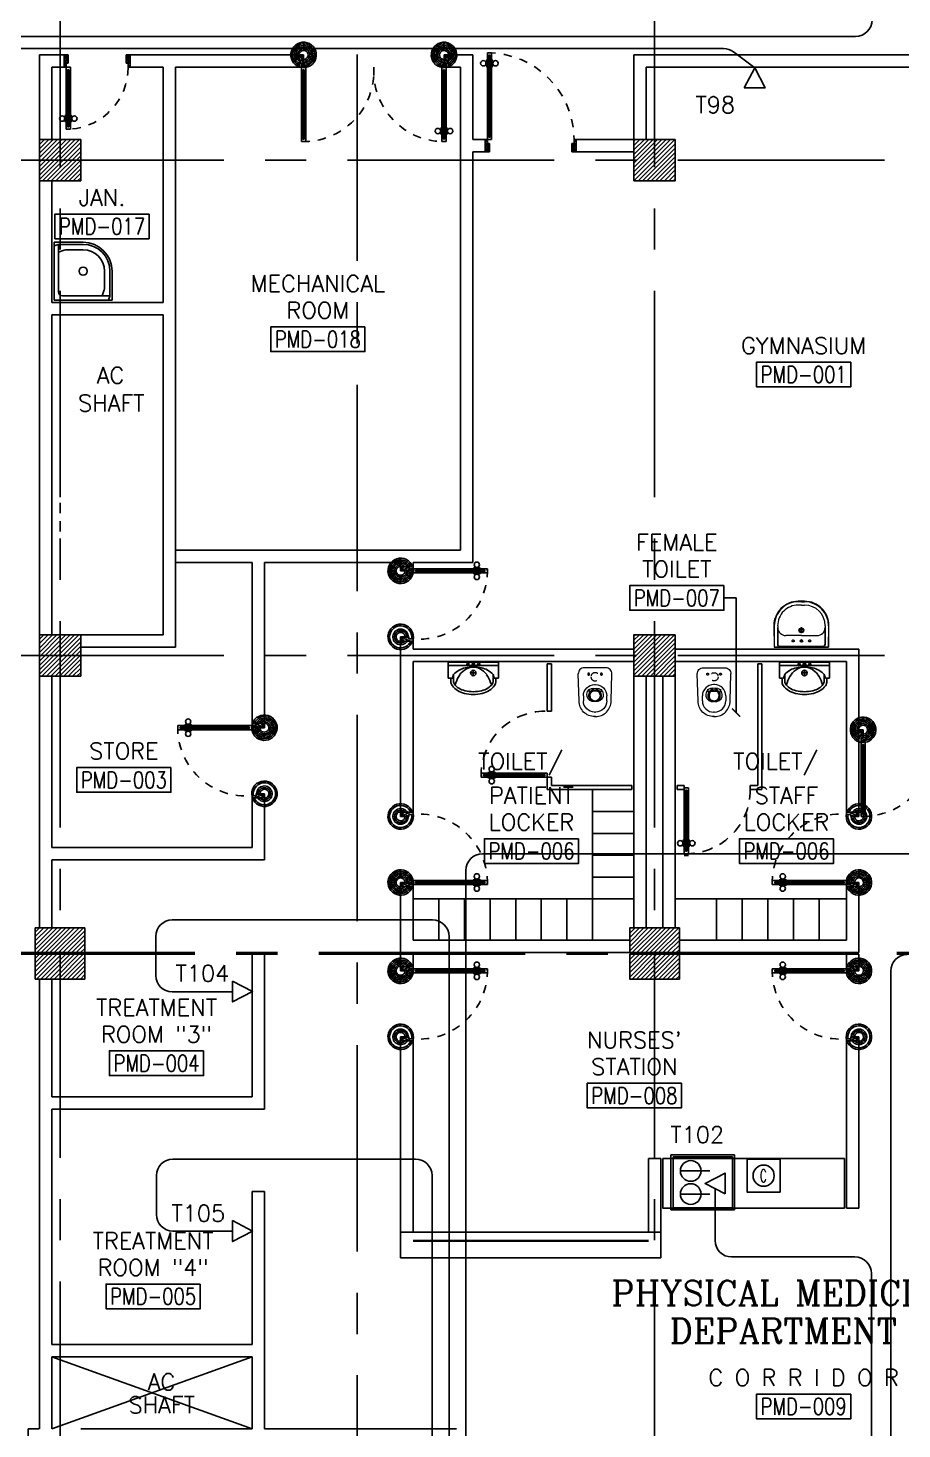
# Model space of a CAD drawing. Extents: x 0.8 to 94.1, y -6.1 to 84.2.
# Drawn here: x 67.01 to 77.59, y 34.72 to 51.69 of the extents above; entities that cross this region are included whole.
import ezdxf
from ezdxf.enums import TextEntityAlignment as Align

# ---------------------------------------------------------------- set-up
doc = ezdxf.new("R2010")
doc.units = 0
doc.header["$MEASUREMENT"] = 0
for name, pattern in [('CENTERX2', [4, 2.5, -0.5, 0.5, -0.5]), ('DASHED', [0.75, 0.5, -0.25]), ('HIDDEN', [0.375, 0.25, -0.125]), ('HIDDEN2', [0.1875, 0.125, -0.0625])]:
    doc.linetypes.add(name, pattern=pattern)
doc.layers.get('0').update_dxf_attribs({"color": 11, "linetype": 'CONTINUOUS'})
for name, color, linetype in [('AXES', 11, 'CENTERX2'), ('COL', 11, 'CONTINUOUS'), ('COUNTER', 11, 'CONTINUOUS'), ('DOOR', 11, 'CONTINUOUS'), ('E-CO', 6, 'CONTINUOUS'), ('E-TEL', 4, 'CONTINUOUS'), ('E-TEXT', 2, 'CONTINUOUS'), ('E-WIRE', 4, 'CONTINUOUS'), ('FIX', 11, 'CONTINUOUS'), ('HAT', 11, 'CONTINUOUS'), ('HIDDEN', 11, 'HIDDEN2'), ('Locker', 11, 'CONTINUOUS'), ('PART', 11, 'CONTINUOUS'), ('RM-BOX', 11, 'CONTINUOUS'), ('RM-IND', 11, 'CONTINUOUS'), ('RM-NAME', 11, 'CONTINUOUS'), ('RM-NO', 11, 'CONTINUOUS'), ('SHAFT', 11, 'CONTINUOUS'), ('SUNI-FUR', 11, 'CONTINUOUS'), ('TEXT', 11, 'CONTINUOUS'), ('WALL', 11, 'CONTINUOUS')]:
    doc.layers.add(name, color=color, linetype=linetype)
doc.styles.add('ROMANC', font='romanc', dxfattribs={"height": 0.1})
doc.styles.add('ROMANS', font='ROMANS.shx', dxfattribs={"width": 0.6})
doc.styles.get("Standard").update_dxf_attribs({"font": 'TXT.shx'})
doc.dimstyles.new('STANDARD in', dxfattribs={"dimtxt": 0.2, "dimasz": 0.1, "dimexe": 0.07, "dimexo": 0.05, "dimgap": 0.1, "dimtad": 1, "dimdec": 0, "dimlfac": 1000, "dimzin": 0, "dimdsep": 46, "dimtxsty": 'ROMANS', "dimblk": 'ARCHTICK', "dimcen": 0.05, "dimdle": 0.05, "dimclrd": 7, "dimclre": 7, "dimclrt": 2, "dimadec": 0, "dimazin": 0, "dimtfac": 1, "dimtdec": 0, "dimtmove": 2, "dimatfit": 3, "dimldrblk": 'ARCHTICK', "dimfxl": 0, "dimtolj": 1, "dimtzin": 0, "dimarcsym": 0})
pattern_1 = [(45, (-386.028534, 1.958326), (-0.0265165043, 0.0265165043), [])]

# ---------------------------------------------------------------- blocks, each defined once
blk = doc.blocks.new('DOOR90')
at = {"layer": 'DOOR', "color": 7, "linetype": 'ByBlock'}
for p, q in [((-150, 0), (0, 0)), ((-150, 0), (-150, -25)), ((0, -50), (-114, 0)), ((0, -50), (-40, 0)), ((0, -50), (0, 0)), ((-1000, -25), (-1050, -25)), ((-1050, -75), (-1050, -25)), ((-1050, -25), (-1050, -75)), ((-1000, -75), (-1050, -75)), ((-1000, -42), (-1020, -42)), ((-1020, -42), (-1020, -58)), ((-1000, -58), (-1020, -58)), ((-1000, -25), (-1000, -42)), ((-1000, -58), (-1000, -75)), ((-878, -18), (-968, -18)), ((-968, -25), (-968, -18)), ((-968, -75), (-968, -82)), ((-878, -82), (-968, -82)), ((-955, -9), (-890, -9)), ((-955, -18), (-955, -9)), ((-955, -18), (-890, -18)), ((-955, -82), (-890, -82)), ((-955, -82), (-955, -91)), ((-955, -91), (-890, -91)), ((-890, -18), (-890, -9)), ((-890, -82), (-890, -91)), ((-878, -25), (-878, -18)), ((-878, -75), (-878, -82)), ((-200, -25), (-150, -25)), ((-200, -42), (-200, -25)), ((-180, -42), (-200, -42)), ((-200, -58), (-180, -58)), ((-200, -75), (-200, -58)), ((-150, -75), (-200, -75)), ((-180, -58), (-180, -42)), ((-150, -25), (-100, -25)), ((-150, -75), (-150, -25)), ((-100, -25), (-100, -50)), ((0, -50), (-100, -37)), ((-100, -50), (0, -50)), ((-150, -875), (-100, -875)), ((-150, -900), (-150, -875)), ((-150, -900), (0, -900)), ((0, -900), (-150, -900)), ((0, -850), (-114, -900)), ((-100, -875), (-100, -850)), ((0, -850), (-100, -863)), ((-100, -850), (0, -850)), ((0, -850), (-40, -900)), ((0, -850), (0, -900))]:
    blk.add_line(p, q, dxfattribs=at)
at = {"layer": 'DOOR', "linetype": 'ByBlock'}
for p, q in [((-200, -25), (-1000, -25)), ((-200, -42), (-1000, -42)), ((-200, -58), (-1000, -58)), ((-1000, -75), (-200, -75))]:
    blk.add_line(p, q, dxfattribs=at)
at = {"layer": 'DOOR', "color": 7, "linetype": 'ByBlock'}
for centre in [(-923, 24), (-923, -124)]:
    blk.add_circle(centre, 32.4, dxfattribs=at)
for centre, radius, start, end in [((0, -50), 154, 161.1053, 166.2858), ((0, -50), 94.4, 148.0182, 180), ((0, -50), 134, 158.1598, 169.28), ((0, -50), 114, 154.0838, 167.3774), ((0, -50), 74.4, 137.7764, 180), ((0, -50), 54.4, 113.2074, 180), ((0, -50), 34.4, 90, 180), ((0, -50), 14.4, 90, 180), ((0, -850), 154, 193.7142, 198.8947), ((0, -850), 134, 190.72, 201.8402), ((0, -850), 94.4, 180, 211.9818), ((0, -850), 74.4, 180, 222.2236), ((0, -850), 54.4, 180, 246.7926), ((0, -850), 34.4, 180, 270), ((0, -850), 14.4, 180, 270)]:
    blk.add_arc(centre, radius, start, end, dxfattribs=at)
at = {"layer": 'DOOR', "linetype": 'HIDDEN', "ltscale": 0.5}
blk.add_arc((-222, -50), 828, 178.2701, 275.003, dxfattribs=at)
blk = doc.blocks.new('RM1')
at = {"layer": 'RM-BOX'}
blk.add_lwpolyline([(570, -200), (-570, -200), (-570, -500), (570, -500)], close=True, dxfattribs=at)
at = {"layer": 'RM-NAME', "style": 'ROMANS'}
for tag, p in [('ROOMNAME1', (0, 324)), ('ROOMNAME2', (0, 0))]:
    blk.add_attdef(tag, text='', height=200, dxfattribs=at).set_placement(p, align=Align.MIDDLE)
at = {"layer": 'RM-NO', "style": 'ROMANS', "width": 0.8}
blk.add_attdef('ROOMNO', text='', height=200, dxfattribs=at).set_placement((0, -350), align=Align.MIDDLE)
blk = doc.blocks.new('JAN-001')
for p, q in [((730, -30), (30, -30)), ((30, -30), (30, -730)), ((80, -130), (80, -705)), ((705, -80), (130, -80)), ((610, -80), (635, -152)), ((688, -30), (704, -76)), ((705, -380), (705, -84)), ((730, -380), (730, -30)), ((640, -380), (640, -184)), ((80, -610), (152, -635)), ((184, -640), (380, -640)), ((30, -688), (76, -704)), ((30, -730), (380, -730)), ((84, -705), (380, -705))]:
    blk.add_line(p, q)
blk.add_circle((380, -380), 50)
for centre, radius, start, end in [((130, -130), 50, 90, 180), ((540, -184), 100, 0, 19.0039), ((680, -84), 25, 0, 19.0039), ((380, -380), 350, 270, 0), ((380, -380), 325, 270, 0), ((380, -380), 260, 270, 0), ((184, -540), 100, 250.9961, 270), ((84, -680), 25, 250.9961, 270)]:
    blk.add_arc(centre, radius, start, end)
blk = doc.blocks.new('COL50')
at = {"layer": 'COL'}
blk.add_lwpolyline([(-250, 250), (-250, -250), (250, -250), (250, 250)], close=True, dxfattribs=at)
blk = doc.blocks.new('*X76')
at = {"color": 0}
for p, q in [((238729, 41923), (239206, 42401)), ((238729, 41976), (239153, 42401)), ((238729, 42029), (239100, 42401)), ((238729, 42082), (239047, 42401)), ((238729, 42135), (238994, 42401)), ((238729, 42188), (238941, 42401)), ((238729, 42241), (238888, 42401)), ((238729, 42294), (238835, 42401)), ((238729, 42347), (238782, 42401)), ((238760, 41901), (239229, 42370)), ((238813, 41901), (239229, 42317)), ((238866, 41901), (239229, 42264)), ((238919, 41901), (239229, 42211)), ((238972, 41901), (239229, 42158)), ((239025, 41901), (239229, 42105)), ((239078, 41901), (239229, 42052)), ((239131, 41901), (239229, 41999)), ((239184, 41901), (239229, 41946))]:
    blk.add_line(p, q, dxfattribs=at)
blk = doc.blocks.new('*X75')
at = {"color": 0}
for p, q in [((238729, 47916), (239214, 48401)), ((238729, 47969), (239161, 48401)), ((238729, 48022), (239108, 48401)), ((238729, 48075), (239055, 48401)), ((238729, 48128), (239002, 48401)), ((238729, 48181), (238949, 48401)), ((238729, 48234), (238896, 48401)), ((238729, 48287), (238843, 48401)), ((238729, 48340), (238790, 48401)), ((238729, 48393), (238736, 48401)), ((238767, 47901), (239229, 48363)), ((238820, 47901), (239229, 48310)), ((238873, 47901), (239229, 48257)), ((238926, 47901), (239229, 48204)), ((238979, 47901), (239229, 48151)), ((239032, 47901), (239229, 48098)), ((239085, 47901), (239229, 48045)), ((239138, 47901), (239229, 47992)), ((239191, 47901), (239229, 47938))]:
    blk.add_line(p, q, dxfattribs=at)
blk = doc.blocks.new('*X74')
at = {"color": 0}
for p, q in [((245929, 41911), (246419, 42401)), ((245929, 41964), (246366, 42401)), ((245929, 42017), (246313, 42401)), ((245929, 42070), (246260, 42401)), ((245929, 42123), (246207, 42401)), ((245929, 42176), (246154, 42401)), ((245929, 42229), (246101, 42401)), ((245929, 42282), (246048, 42401)), ((245929, 42335), (245995, 42401)), ((245929, 42388), (245942, 42401)), ((245972, 41901), (246429, 42358)), ((246025, 41901), (246429, 42305)), ((246078, 41901), (246429, 42251)), ((246131, 41901), (246429, 42198)), ((246184, 41901), (246429, 42145)), ((246237, 41901), (246429, 42092)), ((246290, 41901), (246429, 42039)), ((246343, 41901), (246429, 41986)), ((246396, 41901), (246429, 41933))]:
    blk.add_line(p, q, dxfattribs=at)
blk = doc.blocks.new('WC')
at = {"layer": 'FIX', "lineweight": 20}
for p, q in [((339, 5), (339, -5)), ((395, 76), (490, 60)), ((475, 141), (538, 141)), ((534, 24), (540, 0)), ((540, 0), (534, -24)), ((674, 5), (674, -5)), ((490, -60), (395, -76)), ((538, -141), (475, -141)), ((213, -204), (210, -204))]:
    blk.add_line(p, q, dxfattribs=at)
at = {"layer": 'FIX', "linetype": 'Continuous', "lineweight": 20}
blk.add_line((420, -47), (420, 45), dxfattribs=at)
at = {"layer": 'FIX', "lineweight": 20}
for points in [[(210, -204, -0.414214), (137, -131), (137, 0), (137, 131, -0.414214), (210, 204)], [(727, -5), (727, 5, 0.414214), (538, 194), (210, 204)], [(727, 5), (727, -5, -0.414214), (538, -194), (210, -204)]]:
    blk.add_lwpolyline(points, format="xyb", dxfattribs=at)
at = {"layer": 'FIX', "linetype": 'HIDDEN2', "lineweight": 20, "ltscale": 0.3}
blk.add_circle((245, 0), 49.8, dxfattribs=at)
at = {"layer": 'FIX', "linetype": 'HIDDEN', "lineweight": 20, "ltscale": 0.05}
for centre in [(213, 78), (213, -77)]:
    blk.add_circle(centre, 11.6, dxfattribs=at)
at = {"layer": 'FIX', "lineweight": 20}
for centre, radius, start, end in [((475, 5), 136, 90, 180), ((464, -18), 82, 51.0758, 71.504), ((473, -7), 68.2, 27.1532, 51.0758), ((538, 5), 136, 360, 90), ((475, -5), 136, 180, 270), ((464, 18), 82, 288.496, 308.9242), ((473, 7), 68.2, 308.9242, 332.8468), ((538, -5), 136, 270, 0)]:
    blk.add_arc(centre, radius, start, end, dxfattribs=at)
at = {"layer": 'FIX', "linetype": 'Continuous', "lineweight": 20}
for centre, start, end in [((443, 46), 88.3879, 182.3338), ((442, -46), 177.6662, 271.6121)]:
    blk.add_arc(centre, 22.3, start, end, dxfattribs=at)
blk = doc.blocks.new('A$C272A55A0')
at = {"layer": 'DOOR', "color": 0, "linetype": 'ByBlock'}
for p, q in [((0, 900), (0, 1050)), ((50, 1050), (0, 1050)), ((50, 950), (50, 1050)), ((1750, 950), (1750, 1050)), ((1750, 1050), (1800, 1050)), ((1800, 1050), (1800, 900)), ((0, 900), (25, 900)), ((25, 950), (50, 950)), ((25, 900), (25, 950)), ((75, 900), (25, 900)), ((25, 850), (25, 900)), ((42, 850), (25, 850)), ((58, 870), (42, 870)), ((42, 870), (42, 850)), ((58, 850), (58, 870)), ((75, 850), (58, 850)), ((75, 900), (75, 850)), ((1725, 900), (1775, 900)), ((1725, 900), (1725, 850)), ((1725, 850), (1742, 850)), ((1742, 870), (1758, 870)), ((1742, 850), (1742, 870)), ((1775, 950), (1750, 950)), ((1758, 870), (1758, 850)), ((1758, 850), (1775, 850)), ((1775, 900), (1775, 950)), ((1800, 900), (1775, 900)), ((1775, 850), (1775, 900)), ((1725, 173), (1718, 173)), ((1718, 173), (1718, 83)), ((1775, 173), (1782, 173)), ((1782, 173), (1782, 83)), ((25, 50), (42, 50)), ((25, 50), (25, 0)), ((25, 0), (75, 0)), ((75, 0), (25, 0)), ((42, 50), (42, 30)), ((42, 30), (58, 30)), ((58, 50), (75, 50)), ((58, 50), (58, 30)), ((75, 50), (75, 0)), ((1718, 160), (1709, 160)), ((1709, 95), (1709, 160)), ((1718, 95), (1709, 95)), ((1718, 95), (1718, 160)), ((1725, 83), (1718, 83)), ((1742, 50), (1725, 50)), ((1725, 50), (1725, 0)), ((1775, 0), (1725, 0)), ((1725, 0), (1775, 0)), ((1742, 50), (1742, 30)), ((1758, 30), (1742, 30)), ((1775, 50), (1758, 50)), ((1758, 50), (1758, 30)), ((1775, 83), (1782, 83)), ((1775, 50), (1775, 0)), ((1782, 160), (1791, 160)), ((1782, 95), (1782, 160)), ((1782, 95), (1791, 95)), ((1791, 95), (1791, 160))]:
    blk.add_line(p, q, dxfattribs=at)
at = {"layer": 'DOOR', "color": 9, "linetype": 'ByBlock'}
for p, q in [((50, 1050), (0, 1010)), ((50, 1050), (0, 937)), ((50, 1050), (37, 950)), ((1750, 1050), (1800, 1010)), ((1750, 1050), (1800, 937)), ((1750, 1050), (1763, 950))]:
    blk.add_line(p, q, dxfattribs=at)
at = {"layer": 'DOOR', "linetype": 'ByBlock'}
for p, q in [((25, 850), (25, 50)), ((42, 850), (42, 50)), ((58, 850), (58, 50)), ((75, 50), (75, 850)), ((1725, 50), (1725, 850)), ((1742, 850), (1742, 50)), ((1758, 850), (1758, 50)), ((1775, 850), (1775, 50))]:
    blk.add_line(p, q, dxfattribs=at)
at = {"layer": 'DOOR', "color": 0, "linetype": 'ByBlock'}
for centre in [(1676, 128), (1824, 128)]:
    blk.add_circle(centre, 32.4, dxfattribs=at)
at = {"layer": 'DOOR', "color": 9, "linetype": 'ByBlock'}
for centre, radius, start, end in [((50, 1050), 54.4, 203.2074, 270), ((50, 1050), 34.4, 180, 270), ((50, 1050), 14.4, 180, 270), ((1750, 1050), 14.4, 270, 0), ((1750, 1050), 34.4, 270, 0), ((1750, 1050), 54.4, 270, 336.7926), ((50, 1050), 74.4, 227.7764, 270), ((50, 1050), 94.4, 238.0182, 270), ((50, 1050), 114, 244.0838, 257.3774), ((50, 1050), 134, 248.1598, 259.28), ((50, 1050), 154, 251.1053, 256.2858), ((1750, 1050), 74.4, 270, 312.2236), ((1750, 1050), 94.4, 270, 301.9818), ((1750, 1050), 114, 282.6226, 295.9162), ((1750, 1050), 134, 280.72, 291.8402), ((1750, 1050), 154, 283.7142, 288.8947)]:
    blk.add_arc(centre, radius, start, end, dxfattribs=at)
at = {"layer": 'DOOR', "linetype": 'HIDDEN', "ltscale": 0.5}
for centre, start, end in [((50, 851), 268.3174, 3.2965), ((1750, 851), 176.7035, 271.6826)]:
    blk.add_arc(centre, 851, start, end, dxfattribs=at)
at = {"layer": 'WALL', "linetype": 'ByBlock'}
blk.add_line((1800, 900), (1800, 1050), dxfattribs=at)
blk = doc.blocks.new('*X71')
at = {"color": 0}
for p, q in [((245926, 47901), (246426, 48401)), ((245929, 47956), (246373, 48401)), ((245929, 48009), (246320, 48401)), ((245929, 48062), (246267, 48401)), ((245929, 48115), (246214, 48401)), ((245929, 48168), (246161, 48401)), ((245929, 48221), (246108, 48401)), ((245929, 48275), (246055, 48401)), ((245929, 48328), (246002, 48401)), ((245929, 48381), (245949, 48401)), ((245979, 47901), (246429, 48350)), ((246032, 47901), (246429, 48297)), ((246085, 47901), (246429, 48244)), ((246138, 47901), (246429, 48191)), ((246191, 47901), (246429, 48138)), ((246244, 47901), (246429, 48085)), ((246297, 47901), (246429, 48032)), ((246351, 47901), (246429, 47979)), ((246404, 47901), (246429, 47926))]:
    blk.add_line(p, q, dxfattribs=at)
blk = doc.blocks.new('LAV-003')
at = {"layer": 'FIX', "linetype": 'ByBlock'}
blk.add_line((-328, -25), (328, -25), dxfattribs=at)
at = {"layer": 'FIX', "linetype": 'Continuous', "lineweight": 20}
for p, q in [((-328, -285), (-328, -25)), ((0, -165), (-187, -165)), ((0, -165), (187, -165)), ((328, -285), (328, -25)), ((-288, -285), (-288, -265)), ((287, -285), (287, -265)), ((0, -535), (-38, -535)), ((0, -575), (-38, -575)), ((0, -535), (38, -535)), ((0, -575), (38, -575))]:
    blk.add_line(p, q, dxfattribs=at)
at = {"layer": 'FIX', "linetype": 'ByBlock', "ltscale": 0.3}
for p, q in [((-288, -265), (-288, -60)), ((0, -35), (-262, -35)), ((0, -35), (262, -35)), ((287, -265), (287, -60))]:
    blk.add_line(p, q, dxfattribs=at)
at = {"layer": 'FIX', "lineweight": 20}
for p, q in [((-16, -101), (15, -101)), ((0, -85), (0, -116))]:
    blk.add_line(p, q, dxfattribs=at)
at = {"layer": 'FIX', "linetype": 'DASHED', "lineweight": 20, "ltscale": 0.04}
for p, q in [((-36, -230), (37, -230)), ((0, -194), (0, -266))]:
    blk.add_line(p, q, dxfattribs=at)
at = {"layer": 'FIX', "linetype": 'Continuous', "lineweight": 20}
blk.add_lwpolyline([(295, -25), (0, -25), (-328, -25), (-334, -285, 0.414214), (-38, -582), (0, -582), (38, -582, 0.414214), (334, -285), (328, -25), (0, -25)], format="xyb", dxfattribs=at)
at = {"layer": 'FIX', "linetype": 'HIDDEN', "lineweight": 20, "ltscale": 0.05}
for centre in [(-100, -101), (100, -101)]:
    blk.add_circle(centre, 12.4, dxfattribs=at)
at = {"layer": 'FIX', "lineweight": 20}
for centre, radius in [((0, -101), 15.5), ((0, -230), 29.5), ((0, -230), 22.5)]:
    blk.add_circle(centre, radius, dxfattribs=at)
at = {"layer": 'FIX', "linetype": 'ByBlock', "ltscale": 0.3}
for centre, start, end in [((-262, -60), 90, 180), ((262, -60), 0, 90)]:
    blk.add_arc(centre, 25, start, end, dxfattribs=at)
at = {"layer": 'FIX', "linetype": 'Continuous', "lineweight": 20}
for centre, radius, start, end in [((-187, -265), 100, 90, 180), ((187, -265), 100, 0, 90), ((-38, -285), 290, 180, 270), ((-38, -285), 250, 180, 270), ((38, -285), 290, 270, 0), ((38, -285), 250, 270, 0)]:
    blk.add_arc(centre, radius, start, end, dxfattribs=at)
blk = doc.blocks.new('DOOR110')
at = {"layer": 'DOOR', "color": 7, "linetype": 'ByBlock'}
for p, q in [((-150, 0), (-150, -25)), ((-150, 0), (0, 0)), ((0, -50), (-114, 0)), ((0, -50), (-40, 0)), ((0, -50), (0, 0)), ((-1200, -25), (-1200, -75)), ((-1200, -75), (-1200, -25)), ((-1150, -25), (-1200, -25)), ((-1150, -75), (-1200, -75)), ((-1170, -42), (-1170, -58)), ((-1150, -42), (-1170, -42)), ((-1150, -58), (-1170, -58)), ((-1150, -25), (-1150, -42)), ((-1150, -58), (-1150, -75)), ((-1118, -25), (-1118, -18)), ((-1028, -18), (-1118, -18)), ((-1118, -75), (-1118, -82)), ((-1028, -82), (-1118, -82)), ((-1105, -18), (-1105, -9)), ((-1105, -9), (-1040, -9)), ((-1105, -18), (-1040, -18)), ((-1105, -82), (-1105, -91)), ((-1105, -82), (-1040, -82)), ((-1105, -91), (-1040, -91)), ((-1040, -18), (-1040, -9)), ((-1040, -82), (-1040, -91)), ((-1028, -25), (-1028, -18)), ((-1028, -75), (-1028, -82)), ((-200, -42), (-200, -25)), ((-200, -25), (-150, -25)), ((-180, -42), (-200, -42)), ((-200, -75), (-200, -58)), ((-200, -58), (-180, -58)), ((-150, -75), (-200, -75)), ((-180, -58), (-180, -42)), ((-150, -75), (-150, -25)), ((-150, -25), (-100, -25)), ((-100, -25), (-100, -50)), ((0, -50), (-100, -37)), ((-100, -50), (0, -50)), ((-150, -1075), (-100, -1075)), ((-150, -1100), (-150, -1075)), ((-150, -1100), (0, -1100)), ((0, -1100), (-150, -1100)), ((0, -1050), (-114, -1100)), ((-100, -1075), (-100, -1050)), ((0, -1050), (-100, -1063)), ((-100, -1050), (0, -1050)), ((0, -1050), (-40, -1100)), ((0, -1050), (0, -1100))]:
    blk.add_line(p, q, dxfattribs=at)
at = {"layer": 'DOOR', "linetype": 'ByBlock'}
for p, q in [((-200, -25), (-1150, -25)), ((-200, -42), (-1150, -42)), ((-200, -58), (-1150, -58)), ((-1150, -75), (-200, -75))]:
    blk.add_line(p, q, dxfattribs=at)
at = {"layer": 'DOOR', "color": 7, "linetype": 'ByBlock'}
for centre in [(-1073, 24), (-1073, -124)]:
    blk.add_circle(centre, 32.4, dxfattribs=at)
for centre, radius, start, end in [((0, -50), 154, 161.1053, 166.2858), ((0, -50), 94.4, 148.0182, 180), ((0, -50), 134, 158.1598, 169.28), ((0, -50), 114, 154.0838, 167.3774), ((0, -50), 74.4, 137.7764, 180), ((0, -50), 54.4, 113.2074, 180), ((0, -50), 34.4, 90, 180), ((0, -50), 14.4, 90, 180), ((0, -1050), 154, 193.7142, 198.8947), ((0, -1050), 134, 190.72, 201.8402), ((0, -1050), 94.4, 180, 211.9818), ((0, -1050), 74.4, 180, 222.2236), ((0, -1050), 54.4, 180, 246.7926), ((0, -1050), 34.4, 180, 270), ((0, -1050), 14.4, 180, 270)]:
    blk.add_arc(centre, radius, start, end, dxfattribs=at)
at = {"layer": 'DOOR', "linetype": 'HIDDEN', "ltscale": 0.5}
blk.add_arc((-150, -25), 1050, 180, 270, dxfattribs=at)
blk = doc.blocks.new('DOOR80')
at = {"layer": 'DOOR', "color": 7, "linetype": 'ByBlock'}
for p, q in [((-150, 800), (0, 800)), ((-150, 800), (-150, 775)), ((0, 800), (-150, 800)), ((-150, 775), (-100, 775)), ((0, 750), (-114, 800)), ((-100, 775), (-100, 750)), ((0, 750), (-100, 763)), ((-100, 750), (0, 750)), ((0, 750), (-40, 800)), ((0, 750), (0, 800)), ((-850, 75), (-900, 75)), ((-900, 75), (-900, 25)), ((-900, 25), (-900, 75)), ((-850, 25), (-900, 25)), ((-850, 58), (-870, 58)), ((-870, 42), (-870, 58)), ((-850, 42), (-870, 42)), ((-850, 58), (-850, 75)), ((-850, 25), (-850, 42)), ((-727, 82), (-817, 82)), ((-817, 75), (-817, 82)), ((-817, 25), (-817, 18)), ((-727, 18), (-817, 18)), ((-805, 91), (-740, 91)), ((-805, 82), (-805, 91)), ((-805, 82), (-740, 82)), ((-805, 18), (-740, 18)), ((-805, 18), (-805, 9)), ((-805, 9), (-740, 9)), ((-740, 82), (-740, 91)), ((-740, 18), (-740, 9)), ((-727, 75), (-727, 82)), ((-727, 25), (-727, 18)), ((-150, 75), (-200, 75)), ((-200, 75), (-200, 58)), ((-200, 58), (-180, 58)), ((-180, 42), (-200, 42)), ((-200, 42), (-200, 25)), ((-200, 25), (-150, 25)), ((-180, 58), (-180, 42)), ((-150, 75), (-150, 25)), ((-150, 25), (-100, 25)), ((-150, 0), (-150, 25)), ((0, 0), (-150, 0)), ((0, 50), (-114, 0)), ((-100, 25), (-100, 50)), ((0, 50), (-100, 37)), ((-100, 50), (0, 50)), ((0, 50), (-40, 0)), ((0, 50), (0, 0))]:
    blk.add_line(p, q, dxfattribs=at)
at = {"layer": 'DOOR', "linetype": 'ByBlock'}
for p, q in [((-850, 75), (-200, 75)), ((-200, 58), (-850, 58)), ((-200, 42), (-850, 42)), ((-200, 25), (-850, 25))]:
    blk.add_line(p, q, dxfattribs=at)
at = {"layer": 'DOOR', "color": 7, "linetype": 'ByBlock'}
for centre in [(-772, 124), (-772, -24)]:
    blk.add_circle(centre, 32.4, dxfattribs=at)
at = {"layer": 'DOOR', "linetype": 'HIDDEN', "ltscale": 0.5}
blk.add_arc((-149, 23), 752, 90.0695, 176.0204, dxfattribs=at)
at = {"layer": 'DOOR', "color": 7, "linetype": 'ByBlock'}
for centre, radius, start, end in [((0, 750), 154, 161.1053, 166.2858), ((0, 750), 134, 158.1598, 169.28), ((0, 750), 94.4, 148.0182, 180), ((0, 750), 74.4, 137.7764, 180), ((0, 750), 54.4, 113.2074, 180), ((0, 750), 34.4, 90, 180), ((0, 750), 14.4, 90, 180), ((0, 50), 154, 193.7142, 198.8947), ((0, 50), 134, 190.72, 201.8402), ((0, 50), 114, 192.6226, 205.9162), ((0, 50), 94.4, 180, 211.9818), ((0, 50), 74.4, 180, 222.2236), ((0, 50), 54.4, 180, 246.7926), ((0, 50), 34.4, 180, 270), ((0, 50), 14.4, 180, 270)]:
    blk.add_arc(centre, radius, start, end, dxfattribs=at)
blk = doc.blocks.new('3')
at = {"layer": 'SUNI-FUR', "linetype": 'Continuous'}
for p, q in [((-0.304, 0), (-0.304, -0.192)), ((0.304, 0), (-0.304, 0)), ((0.304, -0.192), (0.304, 0)), ((0.304, -0.039), (-0.304, -0.039)), ((-0.254, -0.192), (-0.239, -0.15)), ((-0.239, -0.228), (-0.239, -0.15)), ((0.032, -0.13), (-0.032, -0.13)), ((0.016, -0.021), (-0.015, -0.021)), ((0, -0.005), (0, -0.037)), ((0, -0.098), (0, -0.162)), ((0.239, -0.15), (0.254, -0.192)), ((0.239, -0.15), (0.239, -0.228)), ((-0.304, -0.192), (-0.254, -0.192)), ((-0.271, -0.228), (-0.271, -0.192)), ((0.254, -0.192), (0.304, -0.192)), ((0.271, -0.192), (0.271, -0.228))]:
    blk.add_line(p, q, dxfattribs=at)
for centre, radius in [((-0.065, -0.021), 0.0124), ((0, -0.13), 0.0325), ((0, -0.021), 0.0155), ((0.065, -0.021), 0.0124)]:
    blk.add_circle(centre, radius, dxfattribs=at)
for centre, radius, start, end in [((-0.085, -0.267), 0.193, 117.0377, 142.6695), ((0.104, -0.343), 0.328, 144.0392, 163.2739), ((-0.028, -0.365), 0.307, 103.0865, 118.1878), ((0.054, -0.312), 0.27, 118.7422, 143.0578), ((-0.008, -0.528), 0.47, 89.0532, 100.9895), ((-0.012, -0.189), 0.13, 84.8536, 119.4454), ((0, -0.527), 0.469, 78.0637, 90), ((0.003, -0.228), 0.168, 61.4441, 91.1678), ((-0.04, -0.297), 0.25, 35.9608, 60.2764), ((0.034, -0.367), 0.306, 62.9623, 78.0637), ((-0.104, -0.343), 0.328, 16.7261, 35.9608), ((0.085, -0.267), 0.193, 37.3305, 62.9623), ((-0.191, -0.235), 0.0807, 174.5539, 214.673), ((-0.083, -0.16), 0.212, 214.673, 239.0867), ((-0.187, -0.234), 0.0525, 173.0893, 213.2084), ((-0.083, -0.16), 0.18, 214.673, 239.0867), ((0.204, -0.373), 0.433, 163.2739, 167.375), ((-0.035, -0.081), 0.272, 239.0867, 256.0699), ((0.035, -0.081), 0.272, 283.9301, 300.9133), ((0.089, -0.171), 0.167, 300.9133, 325.327), ((0.089, -0.171), 0.2, 300.9133, 325.327), ((-0.204, -0.373), 0.433, 12.7359, 16.7261), ((0.171, -0.228), 0.068, 325.327, 0), ((0.171, -0.228), 0.101, 325.327, 0), ((-0.035, -0.081), 0.305, 239.0867, 256.0699), ((0, 0.062), 0.452, 256.0699, 270), ((0, 0.062), 0.419, 256.0699, 270), ((0, 0.062), 0.419, 270, 283.9301), ((0, 0.062), 0.452, 270, 283.9301), ((0.035, -0.081), 0.305, 283.9301, 300.9133)]:
    blk.add_arc(centre, radius, start, end, dxfattribs=at)

msp = doc.modelspace()

# ---------------------------------------------------------------- hatches: boundary and pattern name
at = {"layer": 'HAT'}
h = msp.add_hatch(dxfattribs=at)
h.set_pattern_fill('ANSI31', color=256, scale=0.3, style=0)
h.set_pattern_definition(pattern_1)
h.paths.add_polyline_path([(67.3967, 40.4893), (67.3967, 40.7893), (67.6967, 40.7893), (67.6967, 40.4893)])
h.paths.add_polyline_path([(67.0967, 40.4893), (67.0967, 40.7893), (67.3967, 40.7893), (67.3967, 40.4893)])
h = msp.add_hatch(dxfattribs=at)
h.set_pattern_fill('ANSI31', color=256, scale=0.3, style=0)
h.set_pattern_definition(pattern_1)
h.paths.add_polyline_path([(74.5967, 40.7893), (74.5967, 40.4893), (74.2967, 40.4893), (74.2967, 40.7893)])
h.paths.add_polyline_path([(74.8967, 40.7893), (74.8967, 40.4893), (74.5967, 40.4893), (74.5967, 40.7893)])
h = msp.add_hatch(dxfattribs=at)
h.set_pattern_fill('ANSI31', color=256, scale=0.3, style=0)
h.set_pattern_definition(pattern_1)
h.paths.add_polyline_path([(67.3967, 40.1693), (67.3967, 40.4693), (67.6967, 40.4693), (67.6967, 40.1693)])
h.paths.add_polyline_path([(67.0967, 40.1693), (67.0967, 40.4693), (67.3967, 40.4693), (67.3967, 40.1693)])
h = msp.add_hatch(dxfattribs=at)
h.set_pattern_fill('ANSI31', color=256, scale=0.3, style=0)
h.set_pattern_definition(pattern_1)
h.paths.add_polyline_path([(74.5967, 40.4693), (74.5967, 40.1693), (74.2967, 40.1693), (74.2967, 40.4693)])
h.paths.add_polyline_path([(74.8967, 40.4693), (74.8967, 40.1693), (74.5967, 40.1693), (74.5967, 40.4693)])

# ---------------------------------------------------------------- linework, layer by layer
at = {"layer": 'AXES'}
for p, q in [((67.3967, 6.005), (67.3967, 83.5441)), ((74.5967, 6.005), (74.5967, 83.5441)), ((70.9967, 12.8693), (70.9967, 71.6893)), ((93.3795, 50.0893), (23.5567, 50.0893)), ((93.3795, 44.0893), (23.5567, 44.0893)), ((93.0295, 40.4893), (23.5567, 40.4893)), ((93.0295, 40.4693), (23.5567, 40.4693))]:
    msp.add_line(p, q, dxfattribs=at)
at = {"layer": 'COL'}
for points in [[(74.8467, 44.3393), (74.8467, 43.8393), (74.3467, 43.8393), (74.3467, 44.3393)], [(67.0967, 40.7893), (67.6967, 40.7893), (67.6967, 40.4893), (67.0967, 40.4893)], [(74.8967, 40.4893), (74.2967, 40.4893), (74.2967, 40.7893), (74.8967, 40.7893)], [(67.0967, 40.4693), (67.6967, 40.4693), (67.6967, 40.1693), (67.0967, 40.1693)], [(74.8967, 40.1693), (74.2967, 40.1693), (74.2967, 40.4693), (74.8967, 40.4693)]]:
    msp.add_lwpolyline(points, close=True, dxfattribs=at)
at = {"layer": 'COUNTER'}
msp.add_lwpolyline([(74.6967, 37.9943), (74.6967, 37.3943), (76.8967, 37.3943), (76.8967, 37.9943)], close=True, dxfattribs=at)
at = {"layer": 'DOOR', "linetype": 'ByBlock'}
for p, q in [((72.4967, 42.6143), (72.4967, 42.6643)), ((72.4967, 42.6643), (72.4967, 42.6143)), ((72.5467, 42.6643), (72.4967, 42.6643)), ((72.5467, 42.6143), (72.4967, 42.6143)), ((72.5267, 42.6313), (72.5267, 42.6473)), ((72.5467, 42.6473), (72.5267, 42.6473)), ((72.5467, 42.6313), (72.5267, 42.6313)), ((72.5467, 42.6643), (73.2467, 42.6643)), ((72.5467, 42.6473), (72.5467, 42.6643)), ((73.2467, 42.6473), (72.5467, 42.6473)), ((72.5467, 42.6143), (72.5467, 42.6313)), ((73.2467, 42.6313), (72.5467, 42.6313)), ((73.2467, 42.6143), (72.5467, 42.6143)), ((72.5791, 42.6643), (72.5791, 42.6715)), ((72.6691, 42.6715), (72.5791, 42.6715)), ((72.5791, 42.6143), (72.5791, 42.6071)), ((72.6691, 42.6071), (72.5791, 42.6071)), ((72.5917, 42.6715), (72.5917, 42.6805)), ((72.5917, 42.6805), (72.6565, 42.6805)), ((72.5917, 42.6715), (72.6565, 42.6715)), ((72.5917, 42.6071), (72.5917, 42.5981)), ((72.5917, 42.6071), (72.6565, 42.6071)), ((72.5917, 42.5981), (72.6565, 42.5981)), ((72.6565, 42.6715), (72.6565, 42.6805)), ((72.6565, 42.6071), (72.6565, 42.5981)), ((72.6691, 42.6643), (72.6691, 42.6715)), ((72.6691, 42.6143), (72.6691, 42.6071)), ((73.2967, 42.6643), (73.2467, 42.6643)), ((73.2467, 42.6643), (73.2467, 42.6473)), ((73.2467, 42.6473), (73.2667, 42.6473)), ((73.2667, 42.6313), (73.2467, 42.6313)), ((73.2467, 42.6313), (73.2467, 42.6143)), ((73.2467, 42.6143), (73.2967, 42.6143)), ((73.2667, 42.6473), (73.2667, 42.6313)), ((73.2967, 42.6643), (73.2967, 42.6143)), ((74.9558, 42.4374), (74.9558, 42.4874)), ((75.0058, 42.4874), (74.9558, 42.4874)), ((74.9728, 42.4374), (74.9558, 42.4374)), ((74.9558, 42.4374), (74.9558, 41.7374)), ((74.9728, 42.4574), (74.9728, 42.4374)), ((74.9888, 42.4574), (74.9728, 42.4574)), ((74.9728, 42.4374), (74.9728, 41.7374)), ((74.9888, 42.4374), (74.9888, 42.4574)), ((75.0058, 42.4374), (74.9888, 42.4374)), ((74.9888, 42.4374), (74.9888, 41.7374)), ((75.0058, 42.4874), (75.0058, 42.4374)), ((75.0058, 41.7374), (75.0058, 42.4374)), ((74.9486, 41.8471), (74.9396, 41.8471)), ((74.9396, 41.7823), (74.9396, 41.8471)), ((74.9486, 41.7823), (74.9396, 41.7823)), ((74.9558, 41.8597), (74.9486, 41.8597)), ((74.9486, 41.8597), (74.9486, 41.7697)), ((74.9486, 41.7823), (74.9486, 41.8471)), ((74.9558, 41.7697), (74.9486, 41.7697)), ((75.0058, 41.8597), (75.013, 41.8597)), ((75.0058, 41.7697), (75.013, 41.7697)), ((75.013, 41.8597), (75.013, 41.7697)), ((75.013, 41.8471), (75.022, 41.8471)), ((75.013, 41.7823), (75.013, 41.8471)), ((75.013, 41.7823), (75.022, 41.7823)), ((75.022, 41.7823), (75.022, 41.8471)), ((74.9558, 41.7374), (74.9728, 41.7374)), ((74.9558, 41.7374), (74.9558, 41.6874)), ((75.0058, 41.6643), (74.9558, 41.6643)), ((74.9728, 41.7374), (74.9728, 41.7174)), ((74.9728, 41.7174), (74.9888, 41.7174)), ((74.9888, 41.7374), (75.0058, 41.7374)), ((74.9888, 41.7374), (74.9888, 41.7174)), ((75.0058, 41.7374), (75.0058, 41.6874))]:
    msp.add_line(p, q, dxfattribs=at)
for centre in [(72.6241, 42.7129), (72.6241, 42.5658), (74.9072, 41.8147), (75.0543, 41.8147)]:
    msp.add_circle(centre, 0.0324, dxfattribs=at)
at = {"layer": 'DOOR', "linetype": 'HIDDEN', "ltscale": 0.5}
for centre, start, end in [((73.2713, 42.6393), 89.97019, 181.84857), ((74.9808, 42.462), 268.15143, 0.02981)]:
    msp.add_arc(centre, 0.775, start, end, dxfattribs=at)
at = {"layer": 'E-CO', "color": 4}
msp.add_lwpolyline([(76.1172, 37.9891), (75.7172, 37.9891), (75.7172, 37.5891), (76.1172, 37.5891)], close=True, dxfattribs=at)
at = {"layer": 'E-TEL', "color": 4}
for p, q in [((75.5648, 38.0417), (74.7951, 38.0417)), ((74.7951, 38.0417), (74.7951, 37.3743)), ((75.5398, 38.0167), (74.8201, 38.0167)), ((74.8201, 38.0167), (74.8201, 37.3993)), ((75.5398, 37.3993), (75.5398, 38.0167)), ((75.5648, 37.3743), (75.5648, 38.0417)), ((74.9093, 37.8448), (75.2676, 37.8448)), ((74.9093, 37.5648), (75.2676, 37.5648)), ((74.7951, 37.3743), (75.5648, 37.3743)), ((74.8201, 37.3993), (75.5398, 37.3993))]:
    msp.add_line(p, q, dxfattribs=at)
for points in [[(75.6827, 50.9634), (75.9353, 50.9634), (75.809, 51.2055), (75.809, 51.2055)], [(69.4872, 40.1442), (69.4872, 39.8916), (69.7294, 40.0179), (69.7294, 40.0179)], [(75.4508, 37.5658), (75.4508, 37.8184), (75.2086, 37.6921), (75.2086, 37.6921)], [(69.4872, 37.2428), (69.4872, 36.9903), (69.7294, 37.1165), (69.7294, 37.1165)]]:
    msp.add_lwpolyline(points, close=True, dxfattribs=at)
for centre in [(75.0343, 37.8448), (75.0343, 37.5648)]:
    msp.add_circle(centre, 0.125, dxfattribs=at)
at = {"layer": 'E-WIRE', "color": 4}
for p, q in [((62.0211, 51.5877), (77.0314, 51.5877)), ((62.0211, 51.4405), (75.4322, 51.4405)), ((75.809, 51.2055), (75.5531, 51.3998)), ((80.2392, 41.6864), (72.512, 41.6864)), ((72.312, 29.0622), (72.312, 41.4864)), ((68.7564, 40.8863), (71.9074, 40.8863)), ((68.5564, 40.2139), (68.5564, 40.6863)), ((72.1074, 29.0622), (72.1074, 40.6863)), ((77.4564, 29.0033), (77.4564, 40.2666)), ((69.4795, 40.0139), (68.7564, 40.0139)), ((68.7641, 37.989), (71.7029, 37.989)), ((68.5641, 37.3165), (68.5641, 37.789)), ((71.9029, 29.0622), (71.9029, 37.789)), ((69.4872, 37.1165), (68.7641, 37.1165)), ((77.2218, 29.1505), (77.2218, 36.6027))]:
    msp.add_line(p, q, dxfattribs=at)
at = {"layer": 'E-WIRE'}
for p, q in [((75.3297, 37.629), (75.3297, 37.0027)), ((75.5297, 36.8027), (77.0218, 36.8027))]:
    msp.add_line(p, q, dxfattribs=at)
msp.add_circle((75.9172, 37.7877), 0.128, dxfattribs=at)
for centre, start, end in [((77.0314, 51.7877), 270, 0), ((75.5297, 37.0027), 180, 270), ((77.0218, 36.6027), 0, 90)]:
    msp.add_arc(centre, 0.2, start, end, dxfattribs=at)
at = {"layer": 'E-WIRE', "color": 4}
for centre, start, end in [((75.4322, 51.2405), 52.79311, 90), ((72.512, 41.4864), 90, 180), ((68.7564, 40.6863), 90, 180), ((71.9074, 40.6863), 0, 90), ((77.6564, 40.2666), 90, 180), ((68.7564, 40.2139), 180, 270), ((68.7641, 37.789), 90, 180), ((71.7029, 37.789), 0, 90), ((68.7641, 37.3165), 180, 270)]:
    msp.add_arc(centre, 0.2, start, end, dxfattribs=at)
at = {"layer": 'HIDDEN'}
msp.add_line((67.3967, 45.3643), (67.3967, 48.2143), dxfattribs=at)
at = {"layer": 'Locker'}
for p, q in [((73.8467, 42.4643), (73.8467, 40.6393)), ((73.8467, 42.1993), (74.3467, 42.1993)), ((73.8467, 41.9343), (74.3467, 41.9343)), ((73.8467, 41.6693), (74.3467, 41.6693)), ((73.8467, 41.4043), (74.3467, 41.4043)), ((74.3467, 41.1393), (71.6717, 41.1393)), ((71.9824, 41.1393), (71.9824, 40.6393)), ((72.2931, 41.1393), (72.2931, 40.6393)), ((72.6038, 41.1393), (72.6038, 40.6393)), ((72.9146, 41.1393), (72.9146, 40.6393)), ((73.2253, 41.1393), (73.2253, 40.6393)), ((73.536, 41.1393), (73.536, 40.6393)), ((74.8467, 41.1393), (76.9217, 41.1393)), ((75.3467, 41.1393), (75.3467, 40.6393)), ((75.6574, 41.1393), (75.6574, 40.6393)), ((75.9681, 41.1393), (75.9681, 40.6393)), ((76.2788, 41.1393), (76.2788, 40.6393)), ((76.5896, 41.1393), (76.5896, 40.6393))]:
    msp.add_line(p, q, dxfattribs=at)
at = {"layer": 'PART'}
for p, q in [((73.2967, 43.9893), (73.2967, 43.4143)), ((73.3467, 43.9893), (73.2967, 43.9893)), ((73.3467, 43.9893), (73.3467, 43.4143)), ((75.8467, 43.9893), (75.8467, 42.5143)), ((75.8467, 43.9893), (75.8967, 43.9893)), ((75.8967, 43.9893), (75.8967, 42.4643)), ((73.3467, 43.4143), (73.2967, 43.4143)), ((73.3467, 42.6143), (73.2967, 42.6143)), ((73.2967, 42.6143), (73.2967, 42.4643)), ((73.3467, 42.6143), (73.3467, 42.5143)), ((74.3217, 42.4643), (73.2967, 42.4643)), ((74.3217, 42.5143), (73.3467, 42.5143)), ((74.3217, 42.5143), (74.3217, 42.4643)), ((74.8708, 42.4643), (74.8708, 42.5143)), ((74.8717, 42.5143), (74.9558, 42.5143)), ((74.8717, 42.4643), (74.9558, 42.4643)), ((74.9558, 42.4643), (74.9558, 42.5143)), ((75.7557, 42.4643), (75.7557, 42.5143)), ((75.7557, 42.5143), (75.8467, 42.5143)), ((75.7557, 42.4643), (75.8967, 42.4643))]:
    msp.add_line(p, q, dxfattribs=at)
at = {"layer": 'SHAFT'}
for p, q in [((67.2967, 34.7193), (69.7217, 35.5943)), ((67.2967, 35.5943), (69.7217, 34.7193))]:
    msp.add_line(p, q, dxfattribs=at)
at = {"layer": 'WALL'}
for p, q in [((67.1467, 51.3643), (67.1467, 50.3393)), ((67.4467, 51.3643), (67.1467, 51.3643)), ((67.4467, 51.2143), (67.4467, 51.3643)), ((70.2967, 51.3643), (68.2467, 51.3643)), ((68.2467, 51.2143), (68.2467, 51.3643)), ((70.2967, 51.2143), (70.2967, 51.3643)), ((72.3967, 51.3643), (72.0967, 51.3643)), ((72.0967, 51.2143), (72.0967, 51.3643)), ((72.3967, 51.3643), (72.3967, 50.3393)), ((79.9217, 51.3643), (74.3467, 51.3643)), ((74.3467, 50.3393), (74.3467, 51.3643)), ((67.2967, 51.2143), (67.2967, 50.3393)), ((67.4467, 51.2143), (67.2967, 51.2143)), ((68.6467, 51.2143), (68.2467, 51.2143)), ((68.6467, 51.2143), (68.6467, 48.3643)), ((70.2967, 51.2143), (68.7967, 51.2143)), ((68.7967, 51.2143), (68.7967, 44.1893)), ((72.2467, 51.2143), (72.0967, 51.2143)), ((72.2467, 51.2143), (72.2467, 45.3643)), ((81.5467, 51.2143), (74.4967, 51.2143)), ((74.4967, 50.3393), (74.4967, 51.2143)), ((72.5467, 50.3393), (72.3967, 50.3393)), ((72.5467, 50.1893), (72.5467, 50.3393)), ((73.6467, 50.1893), (73.6467, 50.3393)), ((74.3467, 50.3393), (73.6467, 50.3393)), ((72.3967, 50.1893), (72.3967, 45.2143)), ((72.5467, 50.1893), (72.3967, 50.1893)), ((74.3467, 50.1893), (73.6467, 50.1893)), ((67.1467, 49.8393), (67.1467, 44.3393)), ((67.2967, 49.8393), (67.2967, 48.3643)), ((68.6467, 48.3643), (67.2967, 48.3643)), ((68.6467, 48.2143), (67.2967, 48.2143)), ((67.2967, 48.2143), (67.2967, 45.3643)), ((68.6467, 48.2143), (68.6467, 44.3393)), ((68.7967, 45.3643), (72.2467, 45.3643)), ((67.2967, 45.2143), (67.2967, 44.3393)), ((68.7967, 45.2143), (69.7217, 45.2143)), ((69.7217, 45.2143), (69.7217, 43.2643)), ((69.8717, 45.2143), (69.8717, 43.2643)), ((69.8717, 45.2143), (71.5217, 45.2143)), ((71.5217, 45.2143), (71.5217, 45.1643)), ((71.6717, 45.1643), (71.5217, 45.1643)), ((71.6717, 45.2143), (72.3967, 45.2143)), ((71.6717, 45.2143), (71.6717, 45.1643)), ((67.6467, 44.3393), (68.6467, 44.3393)), ((67.6467, 44.1893), (68.7967, 44.1893)), ((71.5217, 44.2643), (71.5217, 42.1893)), ((71.6717, 44.2643), (71.5217, 44.2643)), ((71.6717, 44.2643), (71.6717, 44.1643)), ((74.3467, 44.1643), (71.6717, 44.1643)), ((77.0717, 44.1643), (74.8467, 44.1643)), ((77.0717, 44.1643), (77.0717, 42.1893)), ((71.6717, 44.0143), (71.6717, 42.1893)), ((74.3467, 44.0143), (71.6717, 44.0143)), ((76.9217, 44.0143), (74.8467, 44.0143)), ((76.9217, 44.0143), (76.9217, 42.1893)), ((67.1467, 43.8393), (67.1467, 40.7893)), ((67.2967, 43.8393), (67.2967, 41.7643)), ((74.3467, 43.8393), (74.3467, 40.7893)), ((74.4967, 43.8393), (74.4967, 40.7893)), ((74.6967, 43.8393), (74.6967, 40.7893)), ((74.8467, 43.8393), (74.8467, 40.7893)), ((69.7217, 43.2643), (69.8717, 43.2643)), ((69.7217, 42.3643), (69.7217, 41.7643)), ((69.7217, 42.3643), (69.8717, 42.3643)), ((69.8717, 42.3643), (69.8717, 41.6143)), ((71.6717, 42.1893), (71.5217, 42.1893)), ((76.9217, 42.1893), (77.0717, 42.1893)), ((67.2967, 41.7643), (69.7217, 41.7643)), ((67.2967, 41.6143), (69.8717, 41.6143)), ((67.2967, 41.6143), (67.2967, 40.7893)), ((71.5217, 41.2893), (71.5217, 40.4893)), ((71.6717, 41.2893), (71.5217, 41.2893)), ((71.6717, 41.2893), (71.6717, 40.6393)), ((76.9217, 41.2893), (77.0717, 41.2893)), ((76.9217, 41.2893), (76.9217, 40.6393)), ((77.0717, 41.2893), (77.0717, 40.4893)), ((74.2967, 40.6393), (71.6717, 40.6393)), ((74.8967, 40.6393), (76.9217, 40.6393)), ((69.7217, 40.4693), (69.7217, 38.7443)), ((69.7217, 40.4693), (69.8717, 40.4693)), ((69.8717, 40.4693), (69.8717, 38.5943)), ((74.3467, 40.4893), (71.5217, 40.4893)), ((71.5217, 40.4693), (71.5217, 40.3193)), ((71.6717, 40.4693), (71.5217, 40.4693)), ((71.6717, 40.4693), (71.6717, 40.3193)), ((77.0717, 40.4893), (74.8467, 40.4893)), ((76.9217, 40.4693), (76.9217, 40.3193)), ((77.0717, 40.4693), (76.9217, 40.4693)), ((77.0717, 40.4693), (77.0717, 40.3193)), ((71.6717, 40.3193), (71.5217, 40.3193)), ((76.9217, 40.3193), (77.0717, 40.3193)), ((67.1467, 40.1693), (67.1467, 34.7193)), ((67.2967, 40.1693), (67.2967, 38.7443)), ((71.5217, 39.4193), (71.5217, 36.7943)), ((71.6717, 39.4193), (71.5217, 39.4193)), ((71.6717, 39.4193), (71.6717, 37.1043)), ((76.9217, 39.4193), (76.9217, 37.3943)), ((76.9217, 39.4193), (77.0717, 39.4193)), ((77.0717, 39.4193), (77.0717, 37.3943)), ((67.2967, 38.7443), (69.7217, 38.7443)), ((67.2967, 38.5943), (69.8717, 38.5943)), ((67.2967, 38.5943), (67.2967, 35.7443)), ((74.5217, 37.9943), (74.5217, 37.1043)), ((74.6717, 37.9943), (74.5217, 37.9943)), ((74.6717, 37.9943), (74.6717, 36.7943)), ((69.7217, 37.5943), (69.7217, 35.7443)), ((69.7217, 37.5943), (69.8717, 37.5943)), ((69.8717, 37.5943), (69.8717, 34.7193)), ((76.9217, 37.3943), (77.0717, 37.3943)), ((74.6717, 37.1043), (71.5217, 37.1043)), ((74.5217, 37.0043), (71.6717, 37.0043)), ((74.5217, 36.9943), (71.6717, 36.9943)), ((74.6717, 36.7943), (71.5217, 36.7943)), ((67.2967, 35.7443), (69.7217, 35.7443)), ((67.2967, 35.5943), (69.7217, 35.5943)), ((67.2967, 35.5943), (67.2967, 34.7193)), ((69.7217, 35.5943), (69.7217, 34.7193)), ((67.0092, 34.7193), (67.1459, 34.7193)), ((67.0092, 34.5693), (67.0092, 34.7193)), ((67.6467, 34.7193), (69.7217, 34.7193)), ((69.8717, 34.7193), (72.1967, 34.7193))]:
    msp.add_line(p, q, dxfattribs=at)
msp.add_lwpolyline([(67.2968, 48.2143), (68.6467, 48.2143), (68.6467, 44.3393), (67.2968, 44.3393)], close=True, dxfattribs=at)

# ---------------------------------------------------------------- block references
at = {"layer": 'COL', "xscale": -0.001000000047497451, "yscale": 0.0009999999892897904, "zscale": 0.001}
for p in [(67.3967, 50.0893), (74.5967, 50.0893), (67.3967, 44.0893)]:
    msp.add_blockref('COL50', p, dxfattribs=at)
at = {"layer": 'DOOR', "color": 0, "yscale": 0.0009999999892897904, "zscale": 0.001}
for name, p, xscale in [('A$C272A55A0', (70.2967, 50.314), 0.001000000047497451), ('DOOR90', (71.5217, 45.1643), -0.001000000047497451), ('DOOR90', (69.8717, 43.2643), 0.001000000047497451), ('A$C272A55A0', (77.0717, 42.1395), 0.001000000047497451), ('DOOR90', (71.5217, 40.3193), -0.001000000047497451), ('DOOR90', (77.0717, 40.3193), 0.001000000047497451)]:
    msp.add_blockref(name, p, dxfattribs=dict(at, xscale=xscale))
at = {"layer": 'DOOR', "xscale": -0.0009999999892897904, "yscale": 0.0009999999892897904, "zscale": 0.001}
for name, p, rotation in [('DOOR80', (67.4467, 51.3643), 270), ('DOOR110', (72.5467, 50.1893), 90)]:
    msp.add_blockref(name, p, dxfattribs=dict(at, rotation=rotation))
at = {"layer": 'DOOR', "color": 0, "yscale": 0.0009999999892897904, "zscale": 0.001, "rotation": 180}
for p, xscale in [((71.5217, 41.2893), 0.001000000047497451), ((77.0717, 41.2893), -0.001000000047497451)]:
    msp.add_blockref('DOOR90', p, dxfattribs=dict(at, xscale=xscale))
at = {"layer": 'FIX', "xscale": 0.0009999999892897904, "yscale": 0.0009999999892897904, "zscale": 0.001, "rotation": 90}
msp.add_blockref('JAN-001', (67.2967, 48.3643), dxfattribs=at)
at = {"layer": 'HAT', "xscale": 0.001000000047497451, "yscale": 0.0009999999892897904, "zscale": 0.001}
for name in ['*X75', '*X71', '*X76', '*X74']:
    msp.add_blockref(name, (-171.5819, 1.9383), dxfattribs=at)
for p, values in [((67.9054, 49.6368), {'ROOMNO': 'PMD-017', 'ROOMNAME2': 'JAN.'}), ((70.5191, 48.27), {'ROOMNO': 'PMD-018', 'ROOMNAME2': 'ROOM', 'ROOMNAME1': 'MECHANICAL'}), ((76.4029, 47.8428), {'ROOMNO': 'PMD-001', 'ROOMNAME2': 'GYMNASIUM'}), ((74.8666, 45.1362), {'ROOMNO': 'PMD-007', 'ROOMNAME2': 'TOILET', 'ROOMNAME1': 'FEMALE'}), ((68.1698, 42.9313), {'ROOMNO': 'PMD-003', 'ROOMNAME2': 'STORE'}), ((73.1065, 42.0699), {'ROOMNO': 'PMD-006', 'ROOMNAME2': 'LOCKER', 'ROOMNAME1': 'PATIENT'}), ((76.1947, 42.0699), {'ROOMNO': 'PMD-006', 'ROOMNAME2': 'LOCKER', 'ROOMNAME1': 'STAFF'}), ((68.5658, 39.5), {'ROOMNO': 'PMD-004', 'ROOMNAME2': 'ROOM "3"', 'ROOMNAME1': 'TREATMENT'}), ((74.3521, 39.1075), {'ROOMNO': 'PMD-008', 'ROOMNAME2': 'STATION', 'ROOMNAME1': "NURSES'"}), ((68.5247, 36.6753), {'ROOMNO': 'PMD-005', 'ROOMNAME2': 'ROOM "4"', 'ROOMNAME1': 'TREATMENT'}), ((76.4021, 35.3421), {'ROOMNO': 'PMD-009', 'ROOMNAME2': 'C O R R I D O R'})]:
    msp.add_blockref('RM1', p, dxfattribs=at).add_auto_attribs(values)
at = {"layer": 'SUNI-FUR', "xscale": -1}
msp.add_blockref('3', (72.4017, 44.007), dxfattribs=at)
at = {"layer": 'SUNI-FUR'}
msp.add_blockref('3', (76.4117, 44.007), dxfattribs=at)
at = {"layer": 'TEXT', "yscale": 0.0009999999892897904, "zscale": 0.001}
for p, xscale, rotation in [((73.8762, 44.076), -0.001000000047497451, 90), ((75.3172, 44.076), 0.001000000047497451, 270)]:
    msp.add_blockref('WC', p, dxfattribs=dict(at, xscale=xscale, rotation=rotation))
at = {"layer": 'WALL', "xscale": 0.001000000047497451, "yscale": 0.0009999999892897904, "zscale": 0.001, "rotation": 180}
msp.add_blockref('LAV-003', (76.375, 44.1643), dxfattribs=at)

# ---------------------------------------------------------------- texts
at = {"layer": 'E-CO', "color": 2, "style": 'ROMANS', "width": 0.6}
msp.add_text('C', height=0.1536, dxfattribs=at).set_placement((75.872, 37.7084))
at = {"layer": 'E-TEXT', "color": 4}
for s, p in [('T98', (75.0915, 50.6592)), ('T104', (68.7954, 40.138)), ('T102', (74.7879, 38.1845)), ('T105', (68.7453, 37.2328))]:
    msp.add_text(s, height=0.2, dxfattribs=at).set_placement(p)
at = {"layer": 'RM-NAME'}
for s, height, style, p in [('AC', 0.2, 'ROMANS', (68.0084, 47.4828)), ('SHAFT', 0.2, 'ROMANS', (68.0179, 47.146)), ('PHYSICAL MEDICINE', 0.3, 'ROMANC', (76.1821, 36.3664)), ('DEPARTMENT', 0.3, 'ROMANC', (76.1554, 35.9095)), ('AC', 0.2, 'ROMANS', (68.6262, 35.2898)), ('SHAFT', 0.2, 'ROMANS', (68.6286, 35.0108))]:
    msp.add_text(s, height=height, dxfattribs=dict(at, style=style)).set_placement(p, align=Align.MIDDLE)
at = {"layer": 'RM-NAME', "style": 'ROMANS'}
for p in [(72.9755, 42.7934), (76.0637, 42.7934)]:
    msp.add_attdef('TOILET/', text='ROOMNAME', height=0.2, dxfattribs=at).set_placement(p, align=Align.MIDDLE)

# ---------------------------------------------------------------- leaders
at = {"layer": 'RM-IND', "color": 6}
msp.add_leader([(75.5838, 43.3971), (75.5838, 44.7862), (75.4365, 44.7862)], dimstyle='STANDARD in', dxfattribs=at)

doc.saveas('drawing.dxf')
